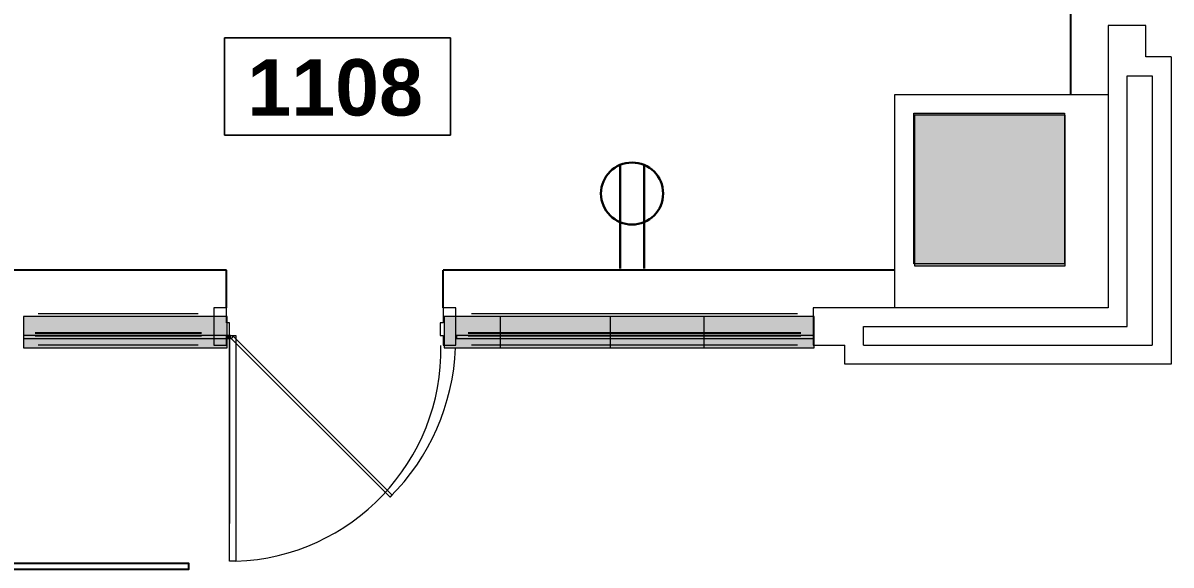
# Model space of a CAD drawing. Header units: inches. Extents: x -1221 to 179, y -822 to 880.
# Drawn here: x -218 to -35.1, y -625.8 to -539.4 of the extents above; entities that cross this region are included whole.
import ezdxf
from ezdxf.xclip import XClip

# ---------------------------------------------------------------- set-up
doc = ezdxf.new("R2010")
doc.units = ezdxf.units.IN
doc.header["$MEASUREMENT"] = 0
doc.header["$XCLIPFRAME"] = 2
doc.linetypes.add('L1$0$2DASHES', pattern=[163.199999, 71.999999, -24, 9.6, -24, 9.6, -24])
doc.linetypes.add('L1$0$PHANTOM4', pattern=[0.625, 0.3125, -0.0625, 0.0625, -0.0625, 0.0625, -0.0625])
for name, color, linetype in [('L1$0$A-Anno-Revs-FinF', 181, 'Continuous'), ('L1$0$DEMO', 7, 'L1$0$PHANTOM4'), ('L1$0$GLZ_GLAZING', 7, 'Continuous')]:
    doc.layers.add(name, color=color, linetype=linetype)
for name, color, linetype, lineweight in [('L1$0$ArchiCAD Doors_Pen_No__3', 7, 'Continuous', 20), ('L1$0$ArchiCAD Windows_Pen_No__4', 4, 'Continuous', 9), ('L1$0$BB Columns_Pen_No__3', 7, 'Continuous', 20), ('L1$0$BB Columns_Pen_No__7', 7, 'Continuous', 20), ('L1$0$BB Columns_Pen_No__95', 8, 'Continuous', 20), ('L1$0$BB Shell_Pen_No__100', 7, 'Continuous', 20), ('X1$0$18_0109_REV_dwg _7_', 8, 'Continuous', 9), ('X1$0$A-ANNO-NOTE', 131, 'Continuous', 30), ('X1$0$A-AREA-IDEN', 2, 'Continuous', 9), ('X1$0$A-DOOR', 31, 'Continuous', 13), ('X1$0$A-WALL-PATT', 111, 'Continuous', 13), ('X1$0$I-WALL', 2, 'Continuous', 9), ('X1$0$S-COLS', 52, 'Continuous', 9)]:
    doc.layers.add(name, color=color, linetype=linetype, lineweight=lineweight)
doc.styles.add('X1$0$Swis721 Lt BT_B', font='', dxfattribs={"height": 9})
doc.styles.get('X1$0$Swis721 Lt BT_B').set_extended_font_data('Swis721 Lt BT', bold=True)

# ---------------------------------------------------------------- blocks, each defined once
blk = doc.blocks.new('L1$0$window-fixed')
at = {"layer": 'L1$0$ArchiCAD Windows_Pen_No__4', "linetype": 'L1$0$2DASHES'}
for p, q in [((-6723.6, 3788.31), (-6761.1, 3788.31)), ((-6681.6, 3788.31), (-6719.6, 3788.31)), ((-6640.1, 3788.31), (-6677.6, 3788.31)), ((-6723.6, 3783.31), (-6761.1, 3783.31)), ((-6681.6, 3783.31), (-6719.6, 3783.31)), ((-6640.09, 3783.31), (-6677.6, 3783.31))]:
    blk.add_line(p, q, dxfattribs=at)
at = {"layer": 'L1$0$ArchiCAD Windows_Pen_No__4', "linetype": 'Continuous'}
for p, q in [((-6723.17, 3788.31), (-6721.6, 3788.31)), ((-6721.6, 3788.31), (-6720.02, 3788.31)), ((-6681.17, 3788.31), (-6679.6, 3788.31)), ((-6679.6, 3788.31), (-6678.02, 3788.31))]:
    blk.add_line(p, q, dxfattribs=at)
at = {"layer": 'L1$0$GLZ_GLAZING', "color": 30, "linetype": 'Continuous'}
for p, q in [((-6723.1, 3786.81), (-6761.6, 3786.81)), ((-6681.1, 3786.81), (-6720.1, 3786.81)), ((-6639.59, 3786.81), (-6678.1, 3786.81)), ((-6761.6, 3786.32), (-6723.1, 3786.31)), ((-6720.1, 3786.32), (-6681.1, 3786.31)), ((-6678.1, 3786.32), (-6639.6, 3786.31))]:
    blk.add_line(p, q, dxfattribs=at)
at = {"layer": 'L1$0$GLZ_GLAZING', "color": 30, "linetype": 'Continuous', "const_width": 0.00174}
for points in [[(-6763.6, 3783.31), (-6761.1, 3783.31), (-6761.1, 3786.06), (-6761.6, 3786.06), (-6761.6, 3787.06), (-6761.1, 3787.06), (-6761.1, 3788.31), (-6763.6, 3788.31), (-6763.6, 3787.06), (-6763.6, 3787.06), (-6763.6, 3786.06), (-6763.6, 3786.06)], [(-6723.1, 3786.06), (-6723.1, 3787.06), (-6761.6, 3787.06), (-6761.6, 3786.07), (-6723.1, 3786.06)], [(-6719.6, 3783.31), (-6723.6, 3783.31), (-6723.6, 3786.06), (-6723.1, 3786.06), (-6723.1, 3787.06), (-6723.6, 3787.06), (-6723.6, 3788.31), (-6719.6, 3788.31), (-6719.6, 3787.06), (-6720.1, 3787.06), (-6720.1, 3786.06), (-6719.6, 3786.06)], [(-6681.1, 3786.06), (-6681.1, 3787.06), (-6720.1, 3787.06), (-6720.1, 3786.07), (-6681.59, 3786.06)], [(-6677.6, 3783.31), (-6681.6, 3783.31), (-6681.6, 3786.06), (-6681.1, 3786.06), (-6681.1, 3787.06), (-6681.6, 3787.06), (-6681.6, 3788.31), (-6677.6, 3788.31), (-6677.6, 3787.06), (-6678.1, 3787.06), (-6678.1, 3786.06), (-6677.6, 3786.06)], [(-6639.59, 3786.06), (-6639.59, 3787.06), (-6678.1, 3787.06), (-6678.1, 3786.07), (-6639.59, 3786.06)]]:
    blk.add_lwpolyline(points, close=True, dxfattribs=at)
blk.add_lwpolyline([(-6637.6, 3783.31), (-6637.6, 3788.31), (-6640.1, 3788.31), (-6640.09, 3787.06), (-6639.59, 3787.06), (-6639.59, 3786.06), (-6640.09, 3786.06), (-6640.09, 3783.31), (-6637.6, 3783.31)], dxfattribs=at)
blk = doc.blocks.new('L1')
at = {"layer": 'L1$0$BB Columns_Pen_No__95', "linetype": 'Continuous', "lineweight": 0, "true_color": 0x3f3f3f}
blk.add_hatch(color=250, dxfattribs=at).paths.add_polyline_path([(-6442.69, 2368.82), (-6442.69, 2344.82), (-6418.69, 2344.82), (-6418.69, 2368.82)])
at = {"layer": 'L1$0$A-Anno-Revs-FinF'}
for p, q in [((-6417.69, 2522.82), (-6417.69, 2371.82)), ((-6552.19, 2343.82), (-6595.69, 2343.82)), ((-6552.19, 2337.82), (-6552.19, 2343.82)), ((-6445.69, 2343.82), (-6517.66, 2343.82)), ((-6517.66, 2337.82), (-6517.66, 2343.82))]:
    blk.add_line(p, q, dxfattribs=at)
at = {"layer": 'L1$0$ArchiCAD Doors_Pen_No__3', "linetype": 'Continuous'}
for p, q in [((-6552.19, 2337.82), (-6554.19, 2337.82)), ((-6554.19, 2337.82), (-6554.19, 2331.82)), ((-6552.19, 2335.39), (-6552.19, 2337.82)), ((-6515.66, 2337.82), (-6517.66, 2337.82)), ((-6517.66, 2337.82), (-6517.66, 2335.39)), ((-6515.66, 2331.82), (-6515.66, 2337.82)), ((-6551.69, 2335.39), (-6552.19, 2335.39)), ((-6551.69, 2333.39), (-6551.69, 2335.39)), ((-6517.66, 2335.39), (-6518.16, 2335.39)), ((-6518.16, 2335.39), (-6518.16, 2333.39)), ((-6552.19, 2331.82), (-6552.19, 2333.39)), ((-6552.19, 2333.39), (-6551.69, 2333.39)), ((-6518.16, 2333.39), (-6517.66, 2333.39)), ((-6517.66, 2333.39), (-6517.66, 2331.82)), ((-6554.19, 2331.82), (-6552.19, 2331.82)), ((-6517.66, 2331.82), (-6515.66, 2331.82))]:
    blk.add_line(p, q, dxfattribs=at)
for points in [[(-6551.69, 2333.39), (-6551.69, 2303.39)], [(-6550.69, 2333.39), (-6550.69, 2303.39)]]:
    blk.add_lwpolyline(points, dxfattribs=at)
blk.add_lwpolyline([(-6551.69, 2333.39), (-6550.69, 2333.39), (-6550.69, 2297.39), (-6551.69, 2297.39)], close=True, dxfattribs=at)
blk.add_arc((-6551.86, 2331.22), 33.85, 271.9842, 1.0098, dxfattribs=at)
at = {"layer": 'L1$0$ArchiCAD Windows_Pen_No__4', "linetype": 'L1$0$2DASHES'}
for p, q in [((-6556.69, 2336.82), (-6582.19, 2336.82)), ((-6461.19, 2336.82), (-6513.16, 2336.82))]:
    blk.add_line(p, q, dxfattribs=at)
at = {"layer": 'L1$0$ArchiCAD Windows_Pen_No__4', "linetype": 'Continuous'}
for p, q in [((-6556.69, 2331.82), (-6582.19, 2331.82)), ((-6461.19, 2331.82), (-6513.16, 2331.82))]:
    blk.add_line(p, q, dxfattribs=at)
at = {"layer": 'L1$0$BB Columns_Pen_No__3', "linetype": 'Continuous'}
for p, q in [((-6445.69, 2337.82), (-6445.69, 2371.82)), ((-6445.69, 2371.82), (-6411.69, 2371.82))]:
    blk.add_line(p, q, dxfattribs=at)
at = {"layer": 'L1$0$BB Columns_Pen_No__7', "linetype": 'Continuous', "flags": 128}
blk.add_lwpolyline([(-6442.69, 2368.82), (-6418.69, 2368.82), (-6418.69, 2344.82), (-6442.69, 2344.82)], close=True, dxfattribs=at)
at = {"layer": 'L1$0$BB Shell_Pen_No__100', "linetype": 'Continuous'}
blk.add_line((-6450.69, 2331.82), (-6404.69, 2331.82), dxfattribs=at)
at = {"layer": 'L1$0$BB Shell_Pen_No__100', "linetype": 'Continuous', "flags": 128}
for points in [[(-6405.69, 2382.82), (-6411.69, 2382.82), (-6411.69, 2337.82)], [(-6405.69, 2377.82), (-6405.69, 2382.82)], [(-6401.69, 2377.82), (-6401.69, 2328.82), (-6453.69, 2328.82), (-6453.69, 2331.82)], [(-6401.69, 2377.82), (-6405.69, 2377.82)], [(-6408.69, 2374.82), (-6404.69, 2374.82)], [(-6408.69, 2334.82), (-6408.69, 2374.82)], [(-6404.69, 2374.82), (-6404.69, 2331.82)], [(-6450.69, 2337.82), (-6458.69, 2337.82)], [(-6458.69, 2337.82), (-6458.69, 2331.82), (-6453.69, 2331.82)], [(-6411.69, 2337.82), (-6450.69, 2337.82)], [(-6450.69, 2334.82), (-6408.69, 2334.82)], [(-6450.69, 2331.82), (-6450.69, 2334.82)]]:
    blk.add_lwpolyline(points, dxfattribs=at)
at = {"layer": 'L1$0$DEMO', "linetype": 'Continuous'}
blk.add_lwpolyline([(-6588.26, 2296.07), (-6588.26, 2297.07), (-6558.26, 2297.07), (-6558.26, 2296.07)], close=True, dxfattribs=at)
at = {"layer": 'L1$0$GLZ_GLAZING', "color": 30, "linetype": 'Continuous'}
for p, q in [((-6582.69, 2333.81), (-6556.19, 2333.81)), ((-6556.19, 2333.32), (-6582.69, 2333.32)), ((-6513.66, 2333.81), (-6460.69, 2333.82)), ((-6460.69, 2333.32), (-6513.66, 2333.32))]:
    blk.add_line(p, q, dxfattribs=at)
at = {"layer": 'L1$0$GLZ_GLAZING', "color": 30, "linetype": 'Continuous', "const_width": 0.00174}
for points in [[(-6584.69, 2331.82), (-6584.69, 2336.82), (-6582.19, 2336.82), (-6582.19, 2334.07), (-6582.69, 2334.07), (-6582.69, 2333.07), (-6582.19, 2333.07), (-6582.19, 2331.82)], [(-6554.19, 2331.82), (-6554.19, 2336.82), (-6556.69, 2336.82), (-6556.69, 2334.07), (-6556.19, 2334.07), (-6556.19, 2333.07), (-6556.69, 2333.07), (-6556.69, 2331.82)], [(-6515.66, 2331.82), (-6515.66, 2336.82), (-6513.16, 2336.82), (-6513.16, 2334.07), (-6513.66, 2334.07), (-6513.66, 2333.07), (-6513.16, 2333.07), (-6513.16, 2331.82)], [(-6458.69, 2331.82), (-6458.69, 2336.82), (-6461.19, 2336.82), (-6461.19, 2334.07), (-6460.69, 2334.07), (-6460.69, 2333.07), (-6461.19, 2333.07), (-6461.19, 2331.82)]]:
    blk.add_lwpolyline(points, close=True, dxfattribs=at)
for points in [[(-6556.19, 2333.07), (-6582.69, 2333.07), (-6582.69, 2334.06), (-6556.19, 2334.07)], [(-6461.19, 2333.07), (-6513.66, 2333.07), (-6513.66, 2334.06), (-6461.19, 2334.07)]]:
    blk.add_lwpolyline(points, dxfattribs=at)
at = {"layer": 'L1$0$A-Anno-Revs-FinF', "rotation": 270}
blk.add_blockref('L1$0$window-fixed', (-10194, -4254.78), dxfattribs=at)
blk = doc.blocks.new('X1$0$Concrete-Rectangular-Column - 24 X 24-V44-FIRST FLOOR POWER _ SIGNAL')
at = {"layer": 'X1$0$S-COLS'}
blk.add_hatch(color=7, dxfattribs=at).paths.add_polyline_path([(-12, -12), (12, -12), (12, 12), (-12, 12), (-12, 11.28)], flags=0)
at = {"layer": 'X1$0$S-COLS', "color": 8, "lineweight": 20}
for p, q in [((12, 12), (-12, 12)), ((-12, 12), (-12, -12)), ((12, -12), (12, 12)), ((-12, -12), (12, -12))]:
    blk.add_line(p, q, dxfattribs=at)
blk = doc.blocks.new('X1$0$Single Glass Door - 36_ x 84_ Exterior Storefront _ Sidelight-5662920-FIRST FLOOR POWER _ SIGNAL')
at = {"layer": 'X1$0$A-DOOR', "color": 8, "lineweight": 20}
for p, q in [((-7.42, 25.57), (-7.77, 25.22)), ((-7.77, 25.22), (17.55, -0.1)), ((17.91, 0.25), (-7.42, 25.57)), ((17.55, -0.1), (17.91, 0.25))]:
    blk.add_line(p, q, dxfattribs=at)
at = {"layer": 'X1$0$A-DOOR', "lineweight": 9}
blk.add_arc((17.91, 0.25), 35.81, 135, 177.5933, dxfattribs=at)
blk = doc.blocks.new('X1$0$Room Tag - Room Name and Number-3379422-FIRST FLOOR POWER _ SIGNAL')
at = {"layer": 'X1$0$A-AREA-IDEN'}
for p, q in [((-0.1881, -0.1636), (-0.1881, -0.0018)), ((-0.1881, -0.0018), (0.1869, -0.0018)), ((0.1869, -0.0018), (-0.1881, -0.0018)), ((-0.1881, -0.0018), (-0.1881, -0.1636)), ((0.1869, -0.0018), (0.1869, -0.1636)), ((0.1869, -0.1636), (0.1869, -0.0018)), ((0.1869, -0.1636), (-0.1881, -0.1636)), ((-0.1881, -0.1636), (0.1869, -0.1636))]:
    blk.add_line(p, q, dxfattribs=at)
blk = doc.blocks.new('X1')
at = {"layer": 'X1$0$A-WALL-PATT', "lineweight": 9}
for points in [[(-185.43, -591.19), (-185.43, -586.19), (-217.93, -586.19), (-217.93, -591.19)], [(-91.93, -591.19), (-91.93, -586.19), (-150.9, -586.19), (-150.9, -591.19)], [(-184.93, -589.69), (-184.93, -589.19), (-185.43, -589.19), (-185.43, -589.69)]]:
    blk.add_hatch(color=7, dxfattribs=at).paths.add_polyline_path(points, flags=0)
at = {"layer": 'X1$0$A-ANNO-NOTE'}
for p, q in [((-122.85, -578.54), (-122.85, -562.01)), ((-119.02, -578.54), (-119.02, -562.01))]:
    blk.add_line(p, q, dxfattribs=at)
blk.add_circle((-120.94, -566.58), 4.95, dxfattribs=at)
at = {"layer": 'X1$0$I-WALL', "color": 8, "lineweight": 20}
for p, q in [((-185.43, -586.19), (-217.93, -586.19)), ((-217.93, -586.19), (-217.93, -591.19)), ((-185.43, -591.19), (-185.43, -586.19)), ((-91.93, -586.19), (-150.9, -586.19)), ((-150.9, -586.19), (-150.9, -591.19)), ((-91.93, -591.19), (-91.93, -586.19)), ((-184.93, -589.19), (-217.93, -589.19)), ((-217.93, -589.69), (-184.93, -589.69)), ((-184.93, -589.69), (-184.93, -589.19)), ((-91.93, -589.19), (-148.93, -589.19)), ((-148.93, -589.19), (-148.93, -589.69)), ((-148.93, -589.69), (-91.93, -589.69)), ((-217.93, -591.19), (-185.43, -591.19)), ((-150.9, -591.19), (-91.93, -591.19))]:
    blk.add_line(p, q, dxfattribs=at)
at = {"layer": 'X1$0$I-WALL', "lineweight": 13}
for p, q in [((-109.43, -586.19), (-141.93, -586.19)), ((-141.93, -586.19), (-141.93, -591.19)), ((-124.43, -586.19), (-124.43, -591.19)), ((-109.43, -591.19), (-109.43, -586.19)), ((-141.93, -591.19), (-109.43, -591.19))]:
    blk.add_line(p, q, dxfattribs=at)
at = {"layer": 'X1$0$18_0109_REV_dwg _7_'}
ref = blk.add_blockref('L1', (6366.63, -2922.6), dxfattribs=at)
XClip(ref).set_block_clipping_path([(-7587.3890141857, 2122.8758432012), (-6188.1189173454, 3796.6416784023)])
at = {"layer": 'X1$0$A-AREA-IDEN', "xscale": 95.99999999999994, "yscale": 95.99999999999994, "zscale": 95.99999999999994}
blk.add_blockref('X1$0$Room Tag - Room Name and Number-3379422-FIRST FLOOR POWER _ SIGNAL', (-167.82, -541.55), dxfattribs=at)
at = {"layer": 'X1$0$A-DOOR', "rotation": 180}
blk.add_blockref('X1$0$Single Glass Door - 36_ x 84_ Exterior Storefront _ Sidelight-5662920-FIRST FLOOR POWER _ SIGNAL', (-166.93, -589.44), dxfattribs=at)
at = {"layer": 'X1$0$S-COLS'}
blk.add_blockref('X1$0$Concrete-Rectangular-Column - 24 X 24-V44-FIRST FLOOR POWER _ SIGNAL', (-63.93, -566.1), dxfattribs=at)
at = {"layer": 'X1$0$A-AREA-IDEN', "insert": (-182.23, -545.15), "char_height": 9, "width": 33.936, "attachment_point": 1, "style": 'X1$0$Swis721 Lt BT_B'}
blk.add_mtext('1108', dxfattribs=at)

msp = doc.modelspace()

# ---------------------------------------------------------------- block references
at = {"color": 253}
msp.add_blockref('X1', (0, 0), dxfattribs=at)

doc.saveas('drawing.dxf')
